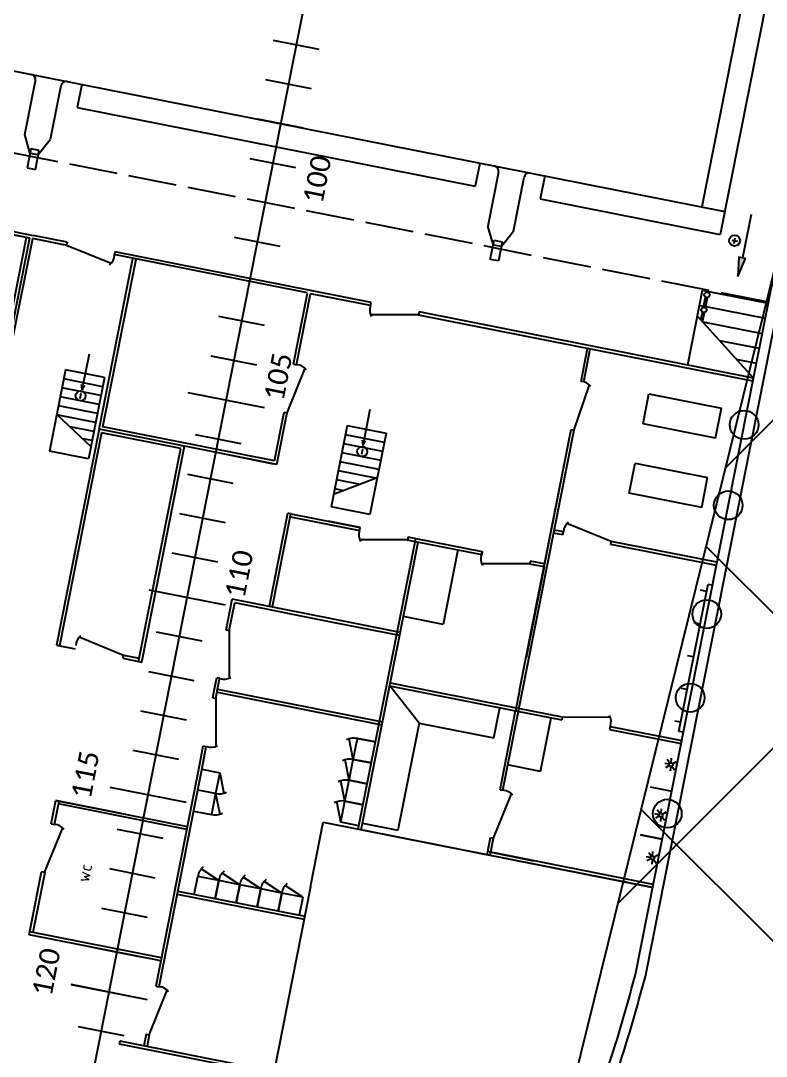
# Model space of a CAD drawing. Header units: metres. Extents: x 267365 to 277461, y 2088854 to 2108025.
# Drawn here: x 272999.8 to 273040.6, y 2096070 to 2096126.7 of the extents above; entities that cross this region are included whole.
import ezdxf

# ---------------------------------------------------------------- set-up
doc = ezdxf.new("R2010")
doc.units = ezdxf.units.M
doc.linetypes.add('ACAD_ISO02W100', pattern=[15, 12, -3])
doc.layers.add('BOAT', color=30, linetype='Continuous')
doc.layers.add('PORT', color=5, linetype='Continuous')
doc.styles.get("Standard").update_dxf_attribs({"font": 'calibri.ttf'})

# ---------------------------------------------------------------- blocks, each defined once
blk = doc.blocks.new('8')
for points in [[(33745, 20366), (33745, 20342), (33668, 20342)], [(33745, 20318), (33745, 20342), (33668, 20342)], [(33745, 16098), (33745, 16074), (33668, 16074)], [(33745, 16050), (33745, 16074), (33668, 16074)]]:
    blk.add_hatch(color=0).paths.add_polyline_path(points)
h = blk.add_hatch(color=0)
h.dxf.hatch_style = 1
h.paths.add_polyline_path([(37226, 11081), (37511, 11022), (37511, 11123)])
at = {"color": 0, "linetype": 'ACAD_ISO02W100', "ltscale": 60}
blk.add_line((36937, 10558), (36937, 25858), dxfattribs=at)
at = {"color": 0, "ltscale": 100}
for p, q in [((38137, 24958), (38137, 11458)), ((37787, 21233), (37787, 15182)), ((37787, 14194), (37787, 11458)), ((62737, 11808), (38137, 11808)), ((63087, 11458), (37787, 11458))]:
    blk.add_line(p, q, dxfattribs=at)
at = {"color": 0}
for p, q in [((35737, 21597), (35737, 22782)), ((35740, 21930), (35740, 21553)), ((35786, 21930), (35786, 21508)), ((37049, 21790), (36759, 21790)), ((36759, 21790), (36759, 21665)), ((36990, 21794), (37239, 21921)), ((37049, 21665), (37049, 21790)), ((37239, 21921), (38057, 21921)), ((36759, 21665), (37049, 21665)), ((36981, 21674), (36981, 21780)), ((36990, 21661), (37239, 21533)), ((33725, 21597), (35737, 21597)), ((35737, 21553), (34141, 21553)), ((35737, 21508), (34141, 21508)), ((35740, 20981), (35740, 21508)), ((35785, 20988), (35786, 21508)), ((38057, 21533), (37239, 21533)), ((38137, 21233), (37787, 21233)), ((35741, 20988), (35605, 20286)), ((35785, 20988), (35740, 20988)), ((33912, 20644), (32678, 20644)), ((32678, 20051), (32678, 20644)), ((33235, 20644), (32866, 20051)), ((33228, 20051), (33228, 20644)), ((33365, 20051), (33365, 20644)), ((33502, 20051), (33502, 20644)), ((33639, 20051), (33639, 20644)), ((33775, 20051), (33775, 20644)), ((33912, 20051), (33912, 20644)), ((33092, 20051), (33092, 20413)), ((33536, 20348), (33615, 20348)), ((33668, 20342), (33745, 20366)), ((33668, 20342), (34218, 20342)), ((33668, 20342), (33745, 20318)), ((35740, 17325), (35740, 20267)), ((35740, 20259), (35785, 20259)), ((35784, 16368), (35785, 20264)), ((32955, 20051), (32955, 20194)), ((33141, 19979), (29859, 19979)), ((29859, 19979), (29859, 19697)), ((33095, 19933), (29859, 19933)), ((33912, 20051), (32678, 20051)), ((33095, 18732), (33095, 19933)), ((33141, 18732), (33141, 19979)), ((33141, 19979), (35737, 19979)), ((33141, 17280), (33141, 19979)), ((33186, 19933), (35737, 19933)), ((33186, 17325), (33186, 19933)), ((29903, 18968), (30040, 19671)), ((25540, 17541), (25540, 19541)), ((25540, 19541), (26499, 19541)), ((25585, 17541), (25585, 19541)), ((25585, 19541), (26499, 19541)), ((26499, 19495), (26499, 19541)), ((26499, 19497), (27201, 19360)), ((27228, 19539), (27585, 19541)), ((27228, 19539), (27228, 19494)), ((27229, 19491), (27585, 19491)), ((27540, 17541), (27540, 19491)), ((27585, 18545), (27585, 19541)), ((27585, 19541), (27585, 17541)), ((29859, 18968), (29859, 18732)), ((29859, 18968), (29905, 18968)), ((29905, 18968), (29905, 18732)), ((24935, 18789), (24935, 17627)), ((24937, 18789), (24937, 17627)), ((27937, 18789), (27937, 17627)), ((27937, 18789), (27937, 17627)), ((29859, 18732), (33095, 18732)), ((29859, 18732), (29859, 18682)), ((30937, 18789), (30937, 17627)), ((33141, 18732), (33141, 18682)), ((33937, 18789), (33937, 17627)), ((24337, 17861), (24337, 18554)), ((25537, 17861), (25537, 18554)), ((26137, 17861), (26137, 18554)), ((26737, 17861), (26737, 18554)), ((27337, 17861), (27337, 18554)), ((28537, 17861), (28537, 18554)), ((29137, 17861), (29137, 18554)), ((29737, 17861), (29737, 18554)), ((29859, 18682), (33141, 18682)), ((30337, 17861), (30337, 18554)), ((31537, 17861), (31537, 18554)), ((32137, 17861), (32137, 18554)), ((32737, 17861), (32737, 18554)), ((33337, 17861), (33337, 18554)), ((34537, 17861), (34537, 18554)), ((35137, 17861), (35137, 18554)), ((36337, 17861), (36337, 18554)), ((37537, 17861), (37537, 18554)), ((38137, 17861), (38137, 18554)), ((38737, 17861), (38737, 18554)), ((39337, 17861), (39337, 18554)), ((13535, 18208), (100365, 18208)), ((24205, 17907), (24205, 10860)), ((24250, 17907), (24205, 17907)), ((24250, 17907), (24250, 10851)), ((24426, 17541), (24250, 17541)), ((24426, 17495), (24250, 17495)), ((24426, 17541), (24426, 17495)), ((24426, 17497), (25129, 17360)), ((28631, 17541), (25156, 17541)), ((25156, 17539), (25156, 17494)), ((25156, 17539), (25156, 17494)), ((28631, 17495), (25156, 17495)), ((26563, 17495), (26563, 15564)), ((26609, 17495), (26609, 15564)), ((27827, 17495), (27827, 17222)), ((28146, 17222), (28146, 17495)), ((28465, 17495), (28465, 17222)), ((28585, 17541), (28811, 17541)), ((28585, 17495), (28811, 17495)), ((28811, 17541), (28811, 17495)), ((29540, 17495), (28837, 17358)), ((29540, 17541), (29679, 17541)), ((29540, 17541), (29540, 17495)), ((29540, 17495), (29679, 17495)), ((29634, 17495), (29634, 14988)), ((29679, 17541), (29846, 17541)), ((29679, 17495), (29679, 14988)), ((29679, 17495), (29858, 17495)), ((29846, 17495), (29846, 17541)), ((30575, 17497), (29872, 17360)), ((30569, 17541), (31038, 17541)), ((30575, 17541), (30575, 17495)), ((30575, 17495), (30992, 17495)), ((30992, 16001), (30992, 17495)), ((31038, 16001), (31038, 17541)), ((33186, 17325), (33926, 17325)), ((33926, 17324), (33926, 17278)), ((34655, 17325), (35737, 17325)), ((34655, 17325), (34655, 17278)), ((34655, 17325), (34655, 17278)), ((26609, 17244), (26882, 17244)), ((26882, 16925), (26882, 17244)), ((26882, 16925), (27002, 17215)), ((28146, 17222), (27827, 17222)), ((28146, 17222), (27856, 17102)), ((28465, 17222), (28146, 17222)), ((28465, 17222), (28175, 17102)), ((33141, 17280), (33928, 17280)), ((33926, 17280), (34629, 17143)), ((34655, 17280), (35737, 17280)), ((35737, 16368), (35737, 17280)), ((26882, 16925), (26609, 16925)), ((26609, 16925), (26882, 16925)), ((26882, 16606), (26882, 16925)), ((26882, 16606), (27002, 16896)), ((31048, 16975), (32459, 16975)), ((31048, 16930), (32459, 16930)), ((32414, 16930), (32414, 15878)), ((32414, 16930), (32414, 15873)), ((32459, 16930), (32459, 16975)), ((32459, 16930), (32459, 15877)), ((32459, 16930), (32459, 15877)), ((26882, 16606), (26609, 16606)), ((26609, 16606), (26882, 16606)), ((26882, 16287), (26882, 16606)), ((26882, 16287), (27002, 16577)), ((26882, 16287), (26609, 16287)), ((26609, 16287), (26882, 16287)), ((26882, 15968), (26882, 16287)), ((26882, 15968), (27002, 16258)), ((32459, 15877), (32459, 16364)), ((33912, 16364), (32678, 16364)), ((32678, 15772), (32678, 16364)), ((33235, 15772), (32866, 16364)), ((32955, 16364), (32955, 16222)), ((33092, 16364), (33092, 16002)), ((33228, 16364), (33228, 15772)), ((33365, 16364), (33365, 15772)), ((33502, 16364), (33502, 15772)), ((33639, 16364), (33639, 15772)), ((33775, 16364), (33775, 15772)), ((33912, 16364), (33912, 15772)), ((35738, 15639), (35602, 16342)), ((35737, 16368), (35783, 16368)), ((33536, 16068), (33615, 16068)), ((33668, 16074), (33745, 16098)), ((33668, 16074), (34218, 16074)), ((33668, 16074), (33745, 16050)), ((26882, 15968), (26609, 15968)), ((26609, 15968), (26882, 15968)), ((26882, 15649), (26882, 15968)), ((26882, 15649), (27002, 15939)), ((30992, 14988), (30992, 16001)), ((31038, 14988), (31038, 16001)), ((32415, 15148), (32278, 15851)), ((32414, 15877), (32459, 15877)), ((33912, 15772), (32678, 15772)), ((26882, 15649), (26609, 15649)), ((35783, 15639), (35737, 15639)), ((35737, 10558), (35737, 15638)), ((35783, 10558), (35784, 15639)), ((27057, 15564), (24256, 15564)), ((27057, 15564), (28038, 15564)), ((28038, 15564), (28038, 10558)), ((28089, 15308), (28379, 15427)), ((28089, 15308), (28408, 15308)), ((28089, 15034), (28089, 15308)), ((28408, 15308), (28698, 15427)), ((28408, 15308), (28408, 15034)), ((28408, 15034), (28408, 15308)), ((28408, 15308), (28727, 15308)), ((28727, 15308), (29017, 15427)), ((28727, 15308), (28727, 15034)), ((28727, 15034), (28727, 15308)), ((28727, 15308), (29046, 15308)), ((29046, 15308), (29336, 15427)), ((29046, 15308), (29046, 15034)), ((29046, 15034), (29046, 15308)), ((29046, 15308), (29365, 15308)), ((29365, 15308), (29365, 15034)), ((29365, 15034), (29365, 15308)), ((32414, 15156), (32414, 14988)), ((32459, 15148), (32414, 15148)), ((32459, 15152), (32459, 14988)), ((38137, 15182), (37787, 15182)), ((28038, 15034), (32459, 15034)), ((28038, 13074), (28038, 14988)), ((28038, 14988), (32414, 14988)), ((28138, 14988), (28138, 14451)), ((29766, 14451), (30226, 14988)), ((30226, 14989), (30226, 13074)), ((30272, 14989), (30272, 13074)), ((31279, 14385), (31279, 14988)), ((32414, 15034), (32414, 14022)), ((32459, 15034), (32459, 14022)), ((36990, 14755), (37239, 14882)), ((38057, 14882), (37239, 14882)), ((36759, 14751), (37049, 14751)), ((36759, 14626), (36759, 14751)), ((36981, 14742), (36981, 14635)), ((37049, 14751), (37049, 14626)), ((37049, 14626), (36759, 14626)), ((36990, 14622), (37239, 14494)), ((29766, 14451), (28138, 14451)), ((29768, 14451), (29768, 13312)), ((32414, 14385), (31279, 14385)), ((37239, 14494), (38057, 14494)), ((38137, 14194), (37787, 14194)), ((32415, 13293), (32278, 13995)), ((32459, 14022), (32414, 14022)), ((32414, 14022), (32459, 14022)), ((29768, 13312), (30226, 13312)), ((32414, 13074), (32414, 13293)), ((32459, 13293), (32414, 13293)), ((32459, 13074), (32459, 13293)), ((28038, 10558), (28038, 13074)), ((28038, 13074), (28297, 13074)), ((28038, 13029), (28297, 13029)), ((28084, 10558), (28084, 13074)), ((28297, 13074), (28297, 13029)), ((28297, 13030), (29000, 12894)), ((29026, 13073), (30226, 13074)), ((29026, 13073), (29026, 13027)), ((29026, 13029), (32459, 13029)), ((29410, 12536), (29410, 13037)), ((30226, 13074), (30226, 12374)), ((30532, 13074), (30226, 13074)), ((30226, 13074), (30226, 12528)), ((30272, 13074), (30272, 12374)), ((30532, 13074), (34505, 13074)), ((32414, 13074), (31030, 13074)), ((32414, 13074), (34505, 13074)), ((32459, 13029), (34505, 13029)), ((32935, 12893), (32935, 13029)), ((32935, 12893), (32935, 13029)), ((32981, 12893), (32981, 13029)), ((32981, 12893), (32981, 13029)), ((33705, 13074), (34505, 13074)), ((34505, 13074), (34505, 13029)), ((34505, 13029), (35208, 12938)), ((35235, 13069), (35737, 13069)), ((35237, 13029), (35737, 13029)), ((32935, 12893), (32981, 12893)), ((32979, 12164), (33116, 12867)), ((29410, 12536), (30226, 12536)), ((30272, 12374), (30226, 12374)), ((30270, 12374), (30407, 11671)), ((32935, 10558), (32935, 12164)), ((32935, 12164), (32981, 12164)), ((32981, 10558), (32981, 12164)), ((33737, 10940), (33737, 12041)), ((33737, 12041), (34193, 12041)), ((34193, 12041), (34193, 10940)), ((34795, 10940), (34795, 12041)), ((34795, 12041), (35251, 12041)), ((35251, 12041), (35251, 10940)), ((30226, 11645), (30226, 10558)), ((30272, 11645), (30226, 11645)), ((30272, 11645), (30272, 10558)), ((35782, 10557), (36526, 11557)), ((35786, 11557), (36920, 11557)), ((36461, 11463), (36461, 10558)), ((36691, 11557), (36691, 11493)), ((36691, 11462), (36691, 10558)), ((36920, 11557), (36920, 11493)), ((36920, 11493), (36920, 10558)), ((36236, 11167), (36236, 10558)), ((37695, 11231), (37782, 11231)), ((37739, 11274), (37739, 11187)), ((38169, 11064), (37511, 11064)), ((28773, 10558), (28773, 10888)), ((28773, 10888), (28773, 10558)), ((29502, 10888), (29502, 10558)), ((33737, 10940), (34193, 10940)), ((34795, 10940), (35251, 10940)), ((36011, 10865), (36011, 10558)), ((28451, 10668), (28408, 10719)), ((28469, 10675), (28469, 10741)), ((28488, 10667), (28534, 10716)), ((29102, 10668), (29059, 10719)), ((29120, 10675), (29120, 10741)), ((29139, 10667), (29185, 10716)), ((29869, 10668), (29826, 10719)), ((29887, 10675), (29887, 10741)), ((29906, 10667), (29952, 10716)), ((26714, 10558), (35782, 10558)), ((28441, 10644), (28375, 10637)), ((28450, 10627), (28404, 10579)), ((28487, 10626), (28530, 10576)), ((28496, 10650), (28562, 10657)), ((29092, 10644), (29026, 10637)), ((29101, 10627), (29055, 10579)), ((29138, 10626), (29181, 10576)), ((29148, 10650), (29214, 10657)), ((29860, 10644), (29793, 10637)), ((29868, 10627), (29822, 10579)), ((29905, 10626), (29948, 10576)), ((29915, 10650), (29981, 10657)), ((35782, 10558), (38648, 10558)), ((26714, 10406), (84948, 10406))]:
    blk.add_line(p, q, dxfattribs=at)
at = {"color": 0, "linetype": 'ByBlock', "ltscale": 15}
for p, q in [((26499, 19495), (25585, 19495)), ((28084, 13029), (28084, 12380)), ((30535, 10626), (30535, 10717)), ((31032, 10626), (31032, 10717)), ((31032, 10626), (31032, 10717)), ((31530, 10626), (31530, 10717)), ((31530, 10626), (31530, 10717)), ((32027, 10626), (32027, 10717)), ((32027, 10626), (32027, 10717)), ((32525, 10626), (32525, 10717)), ((32525, 10626), (32525, 10717)), ((30397, 10558), (30397, 10626)), ((30397, 10626), (32634, 10626)), ((32634, 10626), (32634, 10558))]:
    blk.add_line(p, q, dxfattribs=at)
at = {"color": 0, "linetype": 'ByBlock'}
blk.add_line((33141, 18029), (33141, 17333), dxfattribs=at)
at = {"color": 0, "linetype": 'Continuous'}
for p, q in [((36456, 11463), (36602, 11463)), ((36456, 11463), (36602, 11463)), ((36479, 11494), (36601, 11494)), ((36479, 11494), (36601, 11494)), ((36674, 11494), (36828, 11494)), ((36674, 11494), (36828, 11494)), ((36674, 11463), (36829, 11463)), ((36674, 11463), (36829, 11463))]:
    blk.add_line(p, q, dxfattribs=at)
at = {"color": 0}
blk.add_lwpolyline([(37226, 11081), (37511, 11022), (37511, 11123)], close=True, dxfattribs=at)
for centre, radius in [((33576, 20348), 73.9), ((33576, 16068), 73.9), ((37739, 11231), 81), ((28469, 10647), 27.8), ((29160, 10558), 214), ((29120, 10647), 27.8), ((29887, 10647), 27.8), ((30922, 10558), 214), ((32194, 10558), 214), ((33848, 10558), 214), ((35071, 10558), 214)]:
    blk.add_circle(centre, radius, dxfattribs=at)
at = {"color": 0, "linetype": 'Continuous'}
for centre in [(36638, 11479), (36865, 11479)]:
    blk.add_circle(centre, 39.3, dxfattribs=at)
at = {"color": 0}
for centre, radius, start, end in [((38057, 22001), 80, 270, 0), ((36996, 21780), 15, 116.4101, 180), ((36996, 21674), 15, 180, 243.5899), ((38057, 21453), 80, 0, 90), ((35707, 20450), 194, 229.2185, 278.4512), ((29938, 19506), 194, 49.2185, 98.4512), ((27037, 19463), 194, 319.2185, 8.4512), ((24965, 17463), 194, 319.2185, 8.4512), ((29002, 17461), 194, 171.5488, 220.7815), ((30037, 17463), 194, 171.5488, 220.7815), ((26882, 16988), 257, 52.8234, 90), ((28084, 17222), 257, 180, 217.1766), ((28403, 17222), 257, 180, 217.1766), ((34464, 17245), 194, 319.2185, 8.4512), ((26882, 16669), 257, 52.8234, 90), ((26882, 16350), 257, 52.8234, 90), ((26882, 16031), 257, 52.8234, 90), ((35704, 16177), 194, 81.5488, 130.7815), ((26882, 15712), 257, 52.8234, 90), ((32381, 15686), 194, 81.5488, 130.7815), ((28151, 15308), 257, 0, 37.1766), ((28470, 15308), 257, 0, 37.1766), ((28789, 15308), 257, 0, 37.1766), ((29108, 15308), 257, 0, 37.1766), ((38057, 14962), 80, 270, 0), ((36996, 14742), 15, 116.4101, 180), ((36996, 14635), 15, 180, 243.5899), ((38057, 14414), 80, 0, 90), ((32381, 13831), 194, 81.5488, 130.7815), ((28835, 12996), 194, 319.2185, 8.4512), ((35043, 13040), 194, 319.2185, 8.4512), ((33013, 12702), 194, 49.2185, 98.4512), ((30304, 11836), 194, 261.5488, 310.7815)]:
    blk.add_arc(centre, radius, start, end, dxfattribs=at)
for points, knots in [([(17786, 12325), (19057, 12033), (21641, 11438), (24603, 10710), (26331, 10585), (26714, 10558)], [152.655828, 152.655828, 152.655828, 152.655828, 4070.621524, 8112.099803, 9262.792997, 9262.792997, 9262.792997, 9262.792997]), ([(25088, 10565), (25097, 10563), (25711, 10480), (26331, 10435), (26714, 10406)], [7400.772194, 7400.772194, 7400.772194, 7400.772194, 8112.099803, 9262.792997, 9262.792997, 9262.792997, 9262.792997])]:
    blk.add_open_spline(points, degree=3, knots=knots, dxfattribs=at)
at = {"color": 0, "char_height": 300, "attachment_point": 1}
for s, insert in [('120', (24691, 19334)), ('115', (27691, 19334)), ('110', (31073, 17665)), ('105', (34073, 17665)), ('100', (37073, 17665))]:
    blk.add_mtext_dynamic_manual_height_columns(s, width=413.33, gutter_width=12.5, heights=[0], dxfattribs=dict(at, insert=insert))
at = {"color": 0, "insert": (25865, 18818), "char_height": 455.75, "width": 1482.63, "attachment_point": 7}
blk.add_mtext('\\pxqc;{\\fISOCPEUR|b0|i0|c0|p34;\\H0.4x;wc}', dxfattribs=at)

msp = doc.modelspace()

# ---------------------------------------------------------------- hatches: boundary and pattern name
at = {"layer": 'PORT'}
h = msp.add_hatch(dxfattribs=at)
h.set_pattern_fill('ANSI37', color=256, scale=4)
h.paths.add_polyline_path([(273270.188, 2096480.51), (273852.978, 2095562.146), (273916.781, 2095547.063), (274084.909, 2096229.784), (274027.968, 2096243.497), (273954.309, 2095939.045), (273937.157, 2095926.018), (273603.06, 2096008.975), (273585.222, 2096022.688), (273264.053, 2096529.777), (272774.909, 2096640.23), (272693.835, 2096542.47), (272752.134, 2096373.44), (272719.043, 2096225.675), (272707.527, 2096222.798), (272664.343, 2096207.694), (272631.235, 2096188.993), (272563.663, 2095990.227), (272535.636, 2095976.58), (272507.608, 2095966.526), (272495.391, 2095956.47), (272431.274, 2095703.18), (272438.01, 2095646.168), (272448.342, 2095608.012), (272471.252, 2095599.93), (272448.154, 2095484.954), (272448.714, 2095452.126), (272456.293, 2095428.837), (272479.598, 2095403.302), (272519.245, 2095365.487), (272725.39, 2095311.413), (272809.035, 2094807.638), (272769.186, 2094802.068), (272837.681, 2094353.277), (272949.17, 2094372.02), (272951.426, 2094358.483), (272965.493, 2094360.393), (272798.648, 2095377.227), (272796.496, 2095380.995), (272793.371, 2095382.394), (272762.956, 2095389.829), (272759.196, 2095390.473), (272756.726, 2095388.97), (272755.759, 2095386.393), (272756.08, 2095380.92), (272724.607, 2095375.229), (272722.137, 2095392.727), (272721.064, 2095398.524), (272717.734, 2095401.529), (272542.029, 2095449.663), (272729.767, 2096212.774), (272733.69, 2096214.649), (272737.444, 2096214.649), (272815.148, 2096194.742), (272817.538, 2096193.378), (272818.05, 2096191.163), (272708.745, 2095753.69), (272709.288, 2095749.345), (272712.007, 2095747.174), (272830.724, 2095717.852), (272834.527, 2095720.025), (272836.157, 2095724.368), (273031.984, 2096513.938), (273038.248, 2096510.047), (273125.138, 2096490.715), (273131.571, 2096479.38), (272857.683, 2095370.608), (272833.524, 2095370.608), (272876.713, 2095089.543), (272879.723, 2095074.928), (272884.455, 2095067.191), (272898.219, 2095062.463), (272908.111, 2095064.183), (272918.004, 2095073.209)])

# ---------------------------------------------------------------- linework, layer by layer
at = {"layer": 'PORT', "flags": 128}
msp.add_lwpolyline([(272857.683, 2095370.608), (273131.571, 2096479.38), (273125.138, 2096490.715), (273038.248, 2096510.047), (273031.984, 2096513.938), (272836.157, 2095724.368)], dxfattribs=at)

# ---------------------------------------------------------------- block references
at = {"layer": 'BOAT', "xscale": 0.003670803171036142, "yscale": 0.003670803171036142, "zscale": 0.003670803171036142, "rotation": 78.81621548278927}
msp.add_blockref('8', (273052.466, 2095970.764), dxfattribs=at)

doc.saveas('drawing.dxf')
